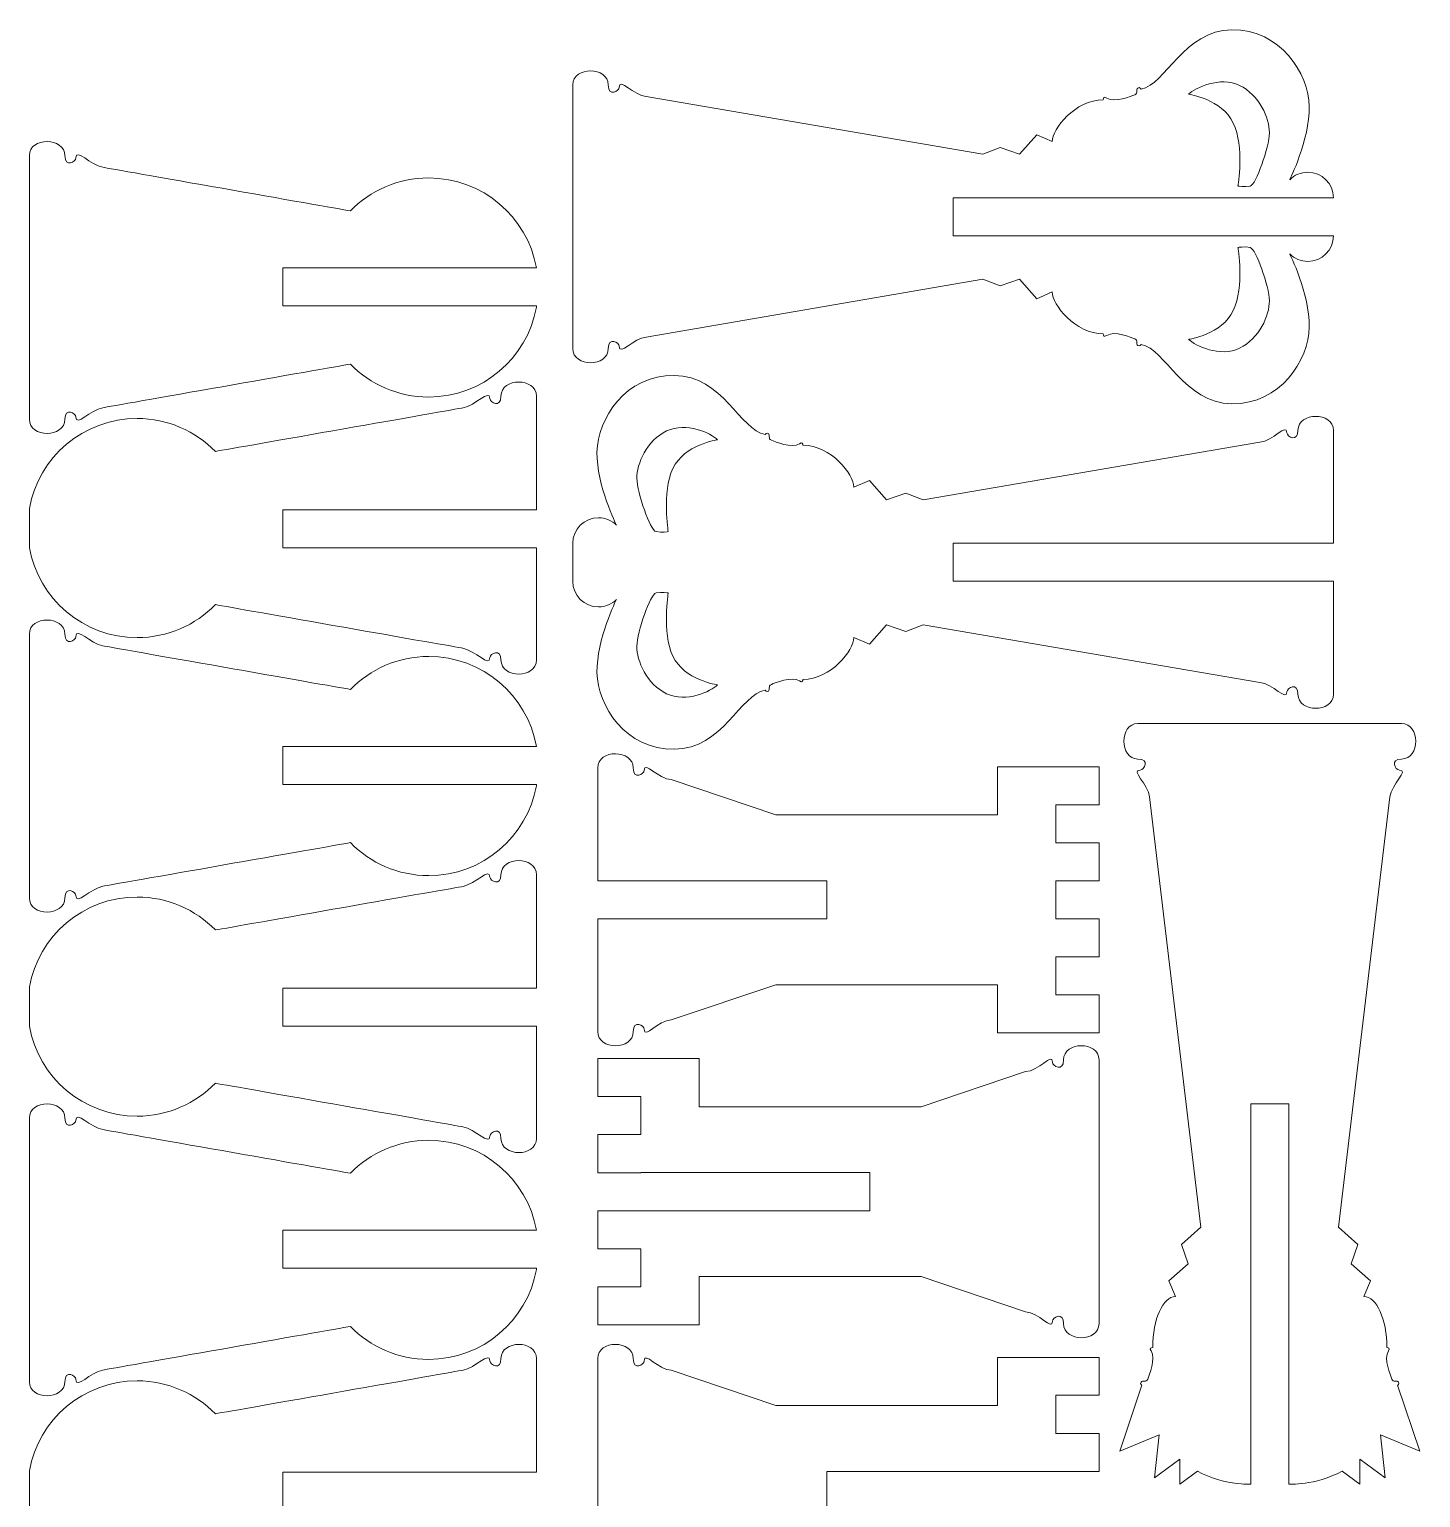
# Model space of a CAD drawing. Header units: millimetres. Extents: x -309 to 329, y -207 to 243.
# Drawn here: x 98.9 to 208.6, y 32 to 147.8 of the extents above; entities that cross this region are included whole.
import ezdxf

# ---------------------------------------------------------------- set-up
doc = ezdxf.new("R2010")
doc.units = ezdxf.units.MM
doc.header["$MEASUREMENT"] = 0
doc.layers.add('layer 1', color=7, linetype='Continuous')

msp = doc.modelspace()

# ---------------------------------------------------------------- linework, layer by layer
at = {"layer": 'layer 1', "lineweight": 9}
for points, knots in [([(193.7477, 118.3064), (197.5683, 118.2713), (199.8014, 121.7319), (199.84, 124.3632), (199.84, 124.3632), (199.8755, 126.9953), (198.3021, 130.1276), (198.3021, 130.1276), (198.3021, 130.1276), (198.669, 129.7644), (199.1733, 129.5384), (199.7308, 129.5384), (199.7308, 129.5384), (200.8456, 129.5384), (201.7486, 130.4417), (201.7486, 131.5566), (201.7486, 131.5566), (201.7486, 131.5566), (171.7483, 131.5566), (171.7483, 131.5566), (171.7483, 131.5566), (171.7483, 131.5566), (171.7483, 134.5552), (171.7483, 134.5552), (171.7483, 134.5552), (171.7483, 134.5552), (201.7486, 134.5552), (201.7486, 134.5552), (201.7486, 134.5552), (201.7486, 135.67), (200.8456, 136.5733), (199.7308, 136.5733), (199.7308, 136.5733), (199.1733, 136.5733), (198.669, 136.3473), (198.3021, 135.9842), (198.3021, 135.9842), (198.3021, 135.9842), (199.8755, 139.1165), (199.84, 141.7486), (199.84, 141.7486), (199.8014, 144.3799), (197.5683, 147.8409), (193.7477, 147.8057), (193.7477, 147.8057), (189.9236, 147.7706), (188.5228, 143.4594), (186.5757, 143.1349), (186.5757, 143.1349), (186.5757, 143.1349), (186.4802, 143.3181), (186.318, 143.2086), (186.318, 143.2086), (186.1557, 143.0997), (186.3745, 142.7924), (186.0854, 142.687), (186.0854, 142.687), (185.796, 142.5774), (184.5014, 142.0131), (183.8664, 142.4148), (183.8664, 142.4148), (183.616, 142.5774), (183.616, 142.4148), (183.5981, 142.2881), (183.5981, 142.2881), (181.3722, 142.2881), (179.5732, 139.9812), (179.5732, 138.9863), (179.5732, 138.9863), (179.5732, 138.9863), (178.3488, 139.5154), (178.3488, 139.5154), (178.3488, 139.5154), (178.3488, 139.5154), (176.9942, 137.9844), (176.9942, 137.9844), (176.9942, 137.9844), (176.9942, 137.9844), (175.4666, 138.5136), (175.4666, 138.5136), (175.4666, 138.5136), (175.4666, 138.5136), (174.1013, 137.9844), (174.1013, 137.9844), (174.1013, 137.9844), (174.1013, 137.9844), (147.5407, 142.5389), (147.5407, 142.5389), (147.5407, 142.5389), (146.5423, 142.616), (145.4171, 144.0802), (145.4171, 143.2761), (145.4171, 143.2761), (145.4171, 142.9688), (144.5458, 142.4824), (144.5458, 143.4559), (144.5458, 143.4559), (144.5458, 144.9304), (141.7481, 144.9552), (141.7481, 143.4559), (141.7481, 143.4559), (141.7481, 143.4559), (141.7481, 122.6558), (141.7481, 122.6558), (141.7481, 122.6558), (141.7481, 121.1569), (144.5458, 121.1817), (144.5458, 122.6558), (144.5458, 122.6558), (144.5458, 123.6294), (145.4171, 123.143), (145.4171, 122.8357), (145.4171, 122.8357), (145.4171, 122.0316), (146.5423, 123.4957), (147.5407, 123.5729), (147.5407, 123.5729), (147.5407, 123.5729), (174.1013, 128.1273), (174.1013, 128.1273), (174.1013, 128.1273), (174.1013, 128.1273), (175.4666, 127.5982), (175.4666, 127.5982), (175.4666, 127.5982), (175.4666, 127.5982), (176.9942, 128.1273), (176.9942, 128.1273), (176.9942, 128.1273), (176.9942, 128.1273), (178.3488, 126.5963), (178.3488, 126.5963), (178.3488, 126.5963), (178.3488, 126.5963), (179.5732, 127.1255), (179.5732, 127.1255), (179.5732, 127.1255), (179.5732, 126.1306), (181.3722, 123.8237), (183.5981, 123.8237), (183.5981, 123.8237), (183.616, 123.6969), (183.616, 123.5343), (183.8664, 123.6969), (183.8664, 123.6969), (184.5014, 124.0986), (185.796, 123.5343), (186.0854, 123.4248), (186.0854, 123.4248), (186.3745, 123.3194), (186.1557, 123.0121), (186.318, 122.9032), (186.318, 122.9032), (186.4802, 122.7971), (186.5757, 122.9769), (186.5757, 122.9769), (186.5757, 122.9769), (188.5228, 122.6524), (189.9236, 118.3415), (193.7477, 118.3064)], [0, 0, 0, 0, 0.02439024, 0.02439024, 0.02439024, 0.02439024, 0.04878049, 0.04878049, 0.04878049, 0.04878049, 0.07317073, 0.07317073, 0.07317073, 0.07317073, 0.09756098, 0.09756098, 0.09756098, 0.09756098, 0.12195122, 0.12195122, 0.12195122, 0.12195122, 0.14634146, 0.14634146, 0.14634146, 0.14634146, 0.17073171, 0.17073171, 0.17073171, 0.17073171, 0.19512195, 0.19512195, 0.19512195, 0.19512195, 0.2195122, 0.2195122, 0.2195122, 0.2195122, 0.24390244, 0.24390244, 0.24390244, 0.24390244, 0.26829268, 0.26829268, 0.26829268, 0.26829268, 0.29268293, 0.29268293, 0.29268293, 0.29268293, 0.31707317, 0.31707317, 0.31707317, 0.31707317, 0.34146341, 0.34146341, 0.34146341, 0.34146341, 0.36585366, 0.36585366, 0.36585366, 0.36585366, 0.3902439, 0.3902439, 0.3902439, 0.3902439, 0.41463415, 0.41463415, 0.41463415, 0.41463415, 0.43902439, 0.43902439, 0.43902439, 0.43902439, 0.46341463, 0.46341463, 0.46341463, 0.46341463, 0.48780488, 0.48780488, 0.48780488, 0.48780488, 0.51219512, 0.51219512, 0.51219512, 0.51219512, 0.53658537, 0.53658537, 0.53658537, 0.53658537, 0.56097561, 0.56097561, 0.56097561, 0.56097561, 0.58536585, 0.58536585, 0.58536585, 0.58536585, 0.6097561, 0.6097561, 0.6097561, 0.6097561, 0.63414634, 0.63414634, 0.63414634, 0.63414634, 0.65853659, 0.65853659, 0.65853659, 0.65853659, 0.68292683, 0.68292683, 0.68292683, 0.68292683, 0.70731707, 0.70731707, 0.70731707, 0.70731707, 0.73170732, 0.73170732, 0.73170732, 0.73170732, 0.75609756, 0.75609756, 0.75609756, 0.75609756, 0.7804878, 0.7804878, 0.7804878, 0.7804878, 0.80487805, 0.80487805, 0.80487805, 0.80487805, 0.82926829, 0.82926829, 0.82926829, 0.82926829, 0.85365854, 0.85365854, 0.85365854, 0.85365854, 0.87804878, 0.87804878, 0.87804878, 0.87804878, 0.90243902, 0.90243902, 0.90243902, 0.90243902, 0.92682927, 0.92682927, 0.92682927, 0.92682927, 0.95121951, 0.95121951, 0.95121951, 0.95121951, 1, 1, 1, 1]), ([(194.2203, 135.4757), (194.2203, 135.4757), (194.7354, 138.566), (193.8534, 140.4539), (193.8534, 140.4539), (192.9715, 142.3377), (190.3291, 142.7256), (190.3291, 142.7256), (190.3291, 142.7256), (190.8407, 143.2334), (192.8023, 144.1615), (194.3475, 143.4208), (194.3475, 143.4208), (195.896, 142.6794), (196.7146, 140.8239), (196.6967, 139.6808), (196.6967, 139.6808), (196.6829, 138.5343), (195.6314, 135.5674), (195.1836, 135.4757), (195.1836, 135.4757), (194.7354, 135.3806), (194.2203, 135.4757), (194.2203, 135.4757)], [0, 0, 0, 0, 0.14285714, 0.14285714, 0.14285714, 0.14285714, 0.28571429, 0.28571429, 0.28571429, 0.28571429, 0.42857143, 0.42857143, 0.42857143, 0.42857143, 0.57142857, 0.57142857, 0.57142857, 0.57142857, 0.71428571, 0.71428571, 0.71428571, 0.71428571, 1, 1, 1, 1]), ([(98.8787, 117.0796), (98.8787, 117.0796), (98.8787, 137.8783), (98.8787, 137.8783), (98.8787, 137.8783), (98.8787, 139.3776), (101.6802, 139.3528), (101.6802, 137.8783), (101.6802, 137.8783), (101.6802, 136.9047), (102.5477, 137.3946), (102.5477, 137.6985), (102.5477, 137.6985), (102.5477, 138.5026), (103.7156, 137.1301), (104.6754, 136.9606), (104.6754, 136.9606), (105.578, 136.8021), (122.3529, 133.8455), (124.205, 133.521), (124.205, 133.521), (125.7711, 135.1264), (127.9587, 136.1213), (130.3786, 136.1213), (130.3786, 136.1213), (134.6257, 136.1213), (138.1535, 133.0628), (138.8804, 129.0272), (138.8804, 129.0272), (138.8804, 129.0272), (118.8816, 129.0272), (118.8816, 129.0272), (118.8816, 129.0272), (118.8816, 129.0272), (118.8816, 126.0293), (118.8816, 126.0293), (118.8816, 126.0293), (118.8816, 126.0293), (138.8804, 126.0293), (138.8804, 126.0293), (138.8804, 126.0293), (138.8804, 126.0293), (138.8804, 125.9307), (138.8804, 125.9307), (138.8804, 125.9307), (138.1535, 121.8952), (134.6257, 118.8366), (130.3786, 118.8366), (130.3786, 118.8366), (127.9587, 118.8366), (125.7711, 119.8309), (124.205, 121.4363), (124.205, 121.4363), (122.3529, 121.1117), (105.578, 118.1552), (104.6713, 117.9967), (104.6713, 117.9967), (103.7156, 117.8272), (102.5477, 116.4553), (102.5477, 117.2594), (102.5477, 117.2594), (102.5477, 117.5626), (101.6802, 118.0532), (101.6802, 117.0796), (101.6802, 117.0796), (101.6802, 115.6051), (98.8787, 115.5803), (98.8787, 117.0796)], [0, 0, 0, 0, 0.05555556, 0.05555556, 0.05555556, 0.05555556, 0.11111111, 0.11111111, 0.11111111, 0.11111111, 0.16666667, 0.16666667, 0.16666667, 0.16666667, 0.22222222, 0.22222222, 0.22222222, 0.22222222, 0.27777778, 0.27777778, 0.27777778, 0.27777778, 0.33333333, 0.33333333, 0.33333333, 0.33333333, 0.38888889, 0.38888889, 0.38888889, 0.38888889, 0.44444444, 0.44444444, 0.44444444, 0.44444444, 0.5, 0.5, 0.5, 0.5, 0.55555556, 0.55555556, 0.55555556, 0.55555556, 0.61111111, 0.61111111, 0.61111111, 0.61111111, 0.66666667, 0.66666667, 0.66666667, 0.66666667, 0.72222222, 0.72222222, 0.72222222, 0.72222222, 0.77777778, 0.77777778, 0.77777778, 0.77777778, 0.83333333, 0.83333333, 0.83333333, 0.83333333, 0.88888889, 0.88888889, 0.88888889, 0.88888889, 1, 1, 1, 1]), ([(190.3291, 123.3862), (190.3291, 123.3862), (192.9715, 123.7741), (193.8534, 125.6579), (193.8534, 125.6579), (194.7354, 127.5458), (194.2203, 130.6361), (194.2203, 130.6361), (194.2203, 130.6361), (194.2203, 130.6361), (194.7354, 130.7277), (195.1836, 130.6361), (195.1836, 130.6361), (195.6314, 130.5444), (196.6829, 127.5775), (196.6967, 126.431), (196.6967, 126.431), (196.7146, 125.2879), (195.896, 123.4324), (194.3475, 122.691), (194.3475, 122.691), (192.8023, 121.9503), (190.8407, 122.8784), (190.3291, 123.3862)], [0, 0, 0, 0, 0.14285714, 0.14285714, 0.14285714, 0.14285714, 0.28571429, 0.28571429, 0.28571429, 0.28571429, 0.42857143, 0.42857143, 0.42857143, 0.42857143, 0.57142857, 0.57142857, 0.57142857, 0.57142857, 0.71428571, 0.71428571, 0.71428571, 0.71428571, 1, 1, 1, 1]), ([(149.7493, 120.5492), (145.9287, 120.5843), (143.6956, 117.1234), (143.6567, 114.492), (143.6567, 114.492), (143.6215, 111.8599), (145.1949, 108.7277), (145.1949, 108.7277), (145.1949, 108.7277), (144.828, 109.0908), (144.3236, 109.3168), (143.7662, 109.3168), (143.7662, 109.3168), (142.6514, 109.3168), (141.7481, 108.4135), (141.7481, 107.2986), (141.7481, 107.2986), (141.7481, 107.2986), (141.7481, 104.3), (141.7481, 104.3), (141.7481, 104.3), (141.7481, 103.1852), (142.6514, 102.2819), (143.7662, 102.2819), (143.7662, 102.2819), (144.3236, 102.2819), (144.828, 102.5079), (145.1949, 102.871), (145.1949, 102.871), (145.1949, 102.871), (143.6215, 99.7387), (143.6567, 97.1067), (143.6567, 97.1067), (143.6956, 94.4753), (145.9287, 91.0144), (149.7493, 91.0495), (149.7493, 91.0495), (153.5734, 91.0846), (154.9738, 95.3958), (156.9213, 95.7204), (156.9213, 95.7204), (156.9213, 95.7204), (157.0164, 95.5371), (157.1787, 95.6466), (157.1787, 95.6466), (157.3409, 95.7555), (157.1222, 96.0628), (157.4115, 96.1682), (157.4115, 96.1682), (157.7009, 96.2778), (158.9956, 96.8421), (159.6305, 96.4404), (159.6305, 96.4404), (159.881, 96.2778), (159.881, 96.4404), (159.8986, 96.5672), (159.8986, 96.5672), (162.1248, 96.5672), (163.9238, 98.874), (163.9238, 99.8689), (163.9238, 99.8689), (163.9238, 99.8689), (165.1479, 99.3398), (165.1479, 99.3398), (165.1479, 99.3398), (165.1479, 99.3398), (166.5028, 100.8708), (166.5028, 100.8708), (166.5028, 100.8708), (166.5028, 100.8708), (168.03, 100.3416), (168.03, 100.3416), (168.03, 100.3416), (168.03, 100.3416), (169.3953, 100.8708), (169.3953, 100.8708), (169.3953, 100.8708), (169.3953, 100.8708), (195.956, 96.3164), (195.956, 96.3164), (195.956, 96.3164), (196.9544, 96.2392), (198.0799, 94.775), (198.0799, 95.5791), (198.0799, 95.5791), (198.0799, 95.8864), (198.9511, 96.3729), (198.9511, 95.3993), (198.9511, 95.3993), (198.9511, 93.9248), (201.7486, 93.9), (201.7486, 95.3993), (201.7486, 95.3993), (201.7486, 95.3993), (201.7486, 104.3), (201.7486, 104.3), (201.7486, 104.3), (201.7486, 104.3), (171.7483, 104.3), (171.7483, 104.3), (171.7483, 104.3), (171.7483, 104.3), (171.7483, 107.2986), (171.7483, 107.2986), (171.7483, 107.2986), (171.7483, 107.2986), (201.7486, 107.2986), (201.7486, 107.2986), (201.7486, 107.2986), (201.7486, 107.2986), (201.7486, 116.1994), (201.7486, 116.1994), (201.7486, 116.1994), (201.7486, 117.6987), (198.9511, 117.6739), (198.9511, 116.1994), (198.9511, 116.1994), (198.9511, 115.2258), (198.0799, 115.7122), (198.0799, 116.0195), (198.0799, 116.0195), (198.0799, 116.8236), (196.9544, 115.3595), (195.956, 115.2823), (195.956, 115.2823), (195.956, 115.2823), (169.3953, 110.7279), (169.3953, 110.7279), (169.3953, 110.7279), (169.3953, 110.7279), (168.03, 111.257), (168.03, 111.257), (168.03, 111.257), (168.03, 111.257), (166.5028, 110.7279), (166.5028, 110.7279), (166.5028, 110.7279), (166.5028, 110.7279), (165.1479, 112.2589), (165.1479, 112.2589), (165.1479, 112.2589), (165.1479, 112.2589), (163.9238, 111.7297), (163.9238, 111.7297), (163.9238, 111.7297), (163.9238, 112.7247), (162.1248, 115.0315), (159.8986, 115.0315), (159.8986, 115.0315), (159.881, 115.1583), (159.881, 115.3209), (159.6305, 115.1583), (159.6305, 115.1583), (158.9956, 114.7566), (157.7009, 115.3209), (157.4115, 115.4304), (157.4115, 115.4304), (157.1222, 115.5359), (157.3409, 115.8432), (157.1787, 115.952), (157.1787, 115.952), (157.0164, 116.0581), (156.9213, 115.8783), (156.9213, 115.8783), (156.9213, 115.8783), (154.9738, 116.2028), (153.5734, 120.5133), (149.7493, 120.5492)], [0, 0, 0, 0, 0.02325581, 0.02325581, 0.02325581, 0.02325581, 0.04651163, 0.04651163, 0.04651163, 0.04651163, 0.06976744, 0.06976744, 0.06976744, 0.06976744, 0.09302326, 0.09302326, 0.09302326, 0.09302326, 0.11627907, 0.11627907, 0.11627907, 0.11627907, 0.13953488, 0.13953488, 0.13953488, 0.13953488, 0.1627907, 0.1627907, 0.1627907, 0.1627907, 0.18604651, 0.18604651, 0.18604651, 0.18604651, 0.20930233, 0.20930233, 0.20930233, 0.20930233, 0.23255814, 0.23255814, 0.23255814, 0.23255814, 0.25581395, 0.25581395, 0.25581395, 0.25581395, 0.27906977, 0.27906977, 0.27906977, 0.27906977, 0.30232558, 0.30232558, 0.30232558, 0.30232558, 0.3255814, 0.3255814, 0.3255814, 0.3255814, 0.34883721, 0.34883721, 0.34883721, 0.34883721, 0.37209302, 0.37209302, 0.37209302, 0.37209302, 0.39534884, 0.39534884, 0.39534884, 0.39534884, 0.41860465, 0.41860465, 0.41860465, 0.41860465, 0.44186047, 0.44186047, 0.44186047, 0.44186047, 0.46511628, 0.46511628, 0.46511628, 0.46511628, 0.48837209, 0.48837209, 0.48837209, 0.48837209, 0.51162791, 0.51162791, 0.51162791, 0.51162791, 0.53488372, 0.53488372, 0.53488372, 0.53488372, 0.55813953, 0.55813953, 0.55813953, 0.55813953, 0.58139535, 0.58139535, 0.58139535, 0.58139535, 0.60465116, 0.60465116, 0.60465116, 0.60465116, 0.62790698, 0.62790698, 0.62790698, 0.62790698, 0.65116279, 0.65116279, 0.65116279, 0.65116279, 0.6744186, 0.6744186, 0.6744186, 0.6744186, 0.69767442, 0.69767442, 0.69767442, 0.69767442, 0.72093023, 0.72093023, 0.72093023, 0.72093023, 0.74418605, 0.74418605, 0.74418605, 0.74418605, 0.76744186, 0.76744186, 0.76744186, 0.76744186, 0.79069767, 0.79069767, 0.79069767, 0.79069767, 0.81395349, 0.81395349, 0.81395349, 0.81395349, 0.8372093, 0.8372093, 0.8372093, 0.8372093, 0.86046512, 0.86046512, 0.86046512, 0.86046512, 0.88372093, 0.88372093, 0.88372093, 0.88372093, 0.90697674, 0.90697674, 0.90697674, 0.90697674, 0.93023256, 0.93023256, 0.93023256, 0.93023256, 0.95348837, 0.95348837, 0.95348837, 0.95348837, 1, 1, 1, 1]), ([(138.8804, 118.9021), (138.8804, 118.9021), (138.8804, 109.9517), (138.8804, 109.9517), (138.8804, 109.9517), (138.8804, 109.9517), (118.8782, 109.9517), (118.8782, 109.9517), (118.8782, 109.9517), (118.8782, 109.9517), (118.8782, 106.9531), (118.8782, 106.9531), (118.8782, 106.9531), (118.8782, 106.9531), (138.8804, 106.9531), (138.8804, 106.9531), (138.8804, 106.9531), (138.8804, 106.9531), (138.8804, 98.1019), (138.8804, 98.1019), (138.8804, 98.1019), (138.8804, 96.6026), (136.0795, 96.6274), (136.0795, 98.1019), (136.0795, 98.1019), (136.0795, 99.0755), (135.2117, 98.5856), (135.2117, 98.2818), (135.2117, 98.2818), (135.2117, 97.4777), (134.0438, 98.8502), (133.0844, 99.0197), (133.0844, 99.0197), (132.1814, 99.1782), (115.4065, 102.1348), (113.5545, 102.4593), (113.5545, 102.4593), (111.9883, 100.8539), (109.801, 99.8589), (107.3808, 99.8589), (107.3808, 99.8589), (103.1334, 99.8589), (99.6056, 102.9175), (98.879, 106.9531), (98.879, 106.9531), (98.879, 106.9531), (98.879, 110.0509), (98.879, 110.0509), (98.879, 110.0509), (99.6056, 114.0865), (103.1334, 117.1451), (107.3808, 117.1451), (107.3808, 117.1451), (109.801, 117.1451), (111.9883, 116.1501), (113.5545, 114.5454), (113.5545, 114.5454), (115.4065, 114.8699), (132.1814, 117.8258), (133.0878, 117.985), (133.0878, 117.985), (134.0438, 118.1538), (135.2117, 119.5263), (135.2117, 118.7222), (135.2117, 118.7222), (135.2117, 118.4184), (136.0795, 117.9285), (136.0795, 118.9021), (136.0795, 118.9021), (136.0795, 120.3766), (138.8804, 120.4014), (138.8804, 118.9021)], [0, 0, 0, 0, 0.05263158, 0.05263158, 0.05263158, 0.05263158, 0.10526316, 0.10526316, 0.10526316, 0.10526316, 0.15789474, 0.15789474, 0.15789474, 0.15789474, 0.21052632, 0.21052632, 0.21052632, 0.21052632, 0.26315789, 0.26315789, 0.26315789, 0.26315789, 0.31578947, 0.31578947, 0.31578947, 0.31578947, 0.36842105, 0.36842105, 0.36842105, 0.36842105, 0.42105263, 0.42105263, 0.42105263, 0.42105263, 0.47368421, 0.47368421, 0.47368421, 0.47368421, 0.52631579, 0.52631579, 0.52631579, 0.52631579, 0.57894737, 0.57894737, 0.57894737, 0.57894737, 0.63157895, 0.63157895, 0.63157895, 0.63157895, 0.68421053, 0.68421053, 0.68421053, 0.68421053, 0.73684211, 0.73684211, 0.73684211, 0.73684211, 0.78947368, 0.78947368, 0.78947368, 0.78947368, 0.84210526, 0.84210526, 0.84210526, 0.84210526, 0.89473684, 0.89473684, 0.89473684, 0.89473684, 1, 1, 1, 1]), ([(153.1675, 115.469), (153.1675, 115.469), (150.5255, 115.0811), (149.6435, 113.1973), (149.6435, 113.1973), (148.7616, 111.3094), (149.2766, 108.2192), (149.2766, 108.2192), (149.2766, 108.2192), (149.2766, 108.2192), (148.7616, 108.1275), (148.3134, 108.2192), (148.3134, 108.2192), (147.8655, 108.3108), (146.8141, 111.2777), (146.8, 112.4242), (146.8, 112.4242), (146.7824, 113.5673), (147.601, 115.4229), (149.1495, 116.1642), (149.1495, 116.1642), (150.6946, 116.9049), (152.6563, 115.9768), (153.1675, 115.469)], [0, 0, 0, 0, 0.14285714, 0.14285714, 0.14285714, 0.14285714, 0.28571429, 0.28571429, 0.28571429, 0.28571429, 0.42857143, 0.42857143, 0.42857143, 0.42857143, 0.57142857, 0.57142857, 0.57142857, 0.57142857, 0.71428571, 0.71428571, 0.71428571, 0.71428571, 1, 1, 1, 1]), ([(149.2766, 103.3795), (149.2766, 103.3795), (148.7616, 100.2892), (149.6435, 98.4013), (149.6435, 98.4013), (150.5255, 96.5175), (153.1675, 96.1296), (153.1675, 96.1296), (153.1675, 96.1296), (152.6563, 95.6218), (150.6946, 94.6937), (149.1495, 95.4344), (149.1495, 95.4344), (147.601, 96.1758), (146.7824, 98.0313), (146.8, 99.1744), (146.8, 99.1744), (146.8141, 100.3209), (147.8655, 103.2878), (148.3134, 103.3795), (148.3134, 103.3795), (148.7616, 103.4746), (149.2766, 103.3795), (149.2766, 103.3795)], [0, 0, 0, 0, 0.14285714, 0.14285714, 0.14285714, 0.14285714, 0.28571429, 0.28571429, 0.28571429, 0.28571429, 0.42857143, 0.42857143, 0.42857143, 0.42857143, 0.57142857, 0.57142857, 0.57142857, 0.57142857, 0.71428571, 0.71428571, 0.71428571, 0.71428571, 1, 1, 1, 1]), ([(98.8787, 79.3289), (98.8787, 79.3289), (98.8787, 100.1277), (98.8787, 100.1277), (98.8787, 100.1277), (98.8787, 101.627), (101.6802, 101.6029), (101.6802, 100.1277), (101.6802, 100.1277), (101.6802, 99.1541), (102.5477, 99.6447), (102.5477, 99.9478), (102.5477, 99.9478), (102.5477, 100.7526), (103.7156, 99.3801), (104.6754, 99.2106), (104.6754, 99.2106), (105.578, 99.0521), (122.3529, 96.0955), (124.205, 95.771), (124.205, 95.771), (125.7711, 97.3764), (127.9587, 98.3714), (130.3786, 98.3714), (130.3786, 98.3714), (134.6257, 98.3714), (138.1535, 95.3128), (138.8804, 91.2765), (138.8804, 91.2765), (138.8804, 91.2765), (118.8816, 91.2765), (118.8816, 91.2765), (118.8816, 91.2765), (118.8816, 91.2765), (118.8816, 88.2793), (118.8816, 88.2793), (118.8816, 88.2793), (118.8816, 88.2793), (138.8804, 88.2793), (138.8804, 88.2793), (138.8804, 88.2793), (138.8804, 88.2793), (138.8804, 88.1801), (138.8804, 88.1801), (138.8804, 88.1801), (138.1535, 84.1445), (134.6257, 81.0859), (130.3786, 81.0859), (130.3786, 81.0859), (127.9587, 81.0859), (125.7711, 82.0809), (124.205, 83.6856), (124.205, 83.6856), (122.3529, 83.3611), (105.578, 80.4052), (104.6713, 80.246), (104.6713, 80.246), (103.7156, 80.0772), (102.5477, 78.7047), (102.5477, 79.5088), (102.5477, 79.5088), (102.5477, 79.8126), (101.6802, 80.3025), (101.6802, 79.3289), (101.6802, 79.3289), (101.6802, 77.8544), (98.8787, 77.8296), (98.8787, 79.3289)], [0, 0, 0, 0, 0.05555556, 0.05555556, 0.05555556, 0.05555556, 0.11111111, 0.11111111, 0.11111111, 0.11111111, 0.16666667, 0.16666667, 0.16666667, 0.16666667, 0.22222222, 0.22222222, 0.22222222, 0.22222222, 0.27777778, 0.27777778, 0.27777778, 0.27777778, 0.33333333, 0.33333333, 0.33333333, 0.33333333, 0.38888889, 0.38888889, 0.38888889, 0.38888889, 0.44444444, 0.44444444, 0.44444444, 0.44444444, 0.5, 0.5, 0.5, 0.5, 0.55555556, 0.55555556, 0.55555556, 0.55555556, 0.61111111, 0.61111111, 0.61111111, 0.61111111, 0.66666667, 0.66666667, 0.66666667, 0.66666667, 0.72222222, 0.72222222, 0.72222222, 0.72222222, 0.77777778, 0.77777778, 0.77777778, 0.77777778, 0.83333333, 0.83333333, 0.83333333, 0.83333333, 0.88888889, 0.88888889, 0.88888889, 0.88888889, 1, 1, 1, 1]), ([(186.33, 93.0793), (186.33, 93.0793), (207.1305, 93.0793), (207.1305, 93.0793), (207.1305, 93.0793), (208.6298, 93.0793), (208.605, 90.2819), (207.1305, 90.2819), (207.1305, 90.2819), (206.1565, 90.2819), (206.6433, 89.4103), (206.9503, 89.4103), (206.9503, 89.4103), (207.7547, 89.4103), (206.3154, 88.2851), (206.213, 87.2868), (206.213, 87.2868), (206.213, 87.2868), (202.1558, 53.356), (202.1558, 53.356), (202.1558, 53.356), (202.1558, 53.356), (203.6871, 51.9876), (203.6871, 51.9876), (203.6871, 51.9876), (203.6871, 51.9876), (203.1579, 50.4601), (203.1579, 50.4601), (203.1579, 50.4601), (203.1579, 50.4601), (204.6855, 49.1089), (204.6855, 49.1089), (204.6855, 49.1089), (204.6855, 49.1089), (204.1563, 47.8852), (204.1563, 47.8852), (204.1563, 47.8852), (205.1547, 47.8852), (205.9626, 46.082), (205.9626, 43.8593), (205.9626, 43.8593), (206.089, 43.842), (206.2485, 43.842), (206.089, 43.5885), (206.089, 43.5885), (205.6873, 42.9566), (206.252, 41.6585), (206.3577, 41.3726), (206.3577, 41.3726), (206.467, 41.0832), (206.7739, 41.2989), (206.8831, 41.1363), (206.8831, 41.1363), (206.9892, 40.9743), (206.8094, 40.882), (206.8094, 40.882), (206.8094, 40.882), (206.8094, 40.882), (208.5588, 35.6716), (208.5588, 35.6716), (208.5588, 35.6716), (208.5588, 35.6716), (205.451, 36.9808), (205.451, 36.9808), (205.451, 36.9808), (205.451, 36.9808), (205.8248, 33.5688), (205.8248, 33.5688), (205.8248, 33.5688), (205.8248, 33.5688), (203.8211, 35.0474), (203.8211, 35.0474), (203.8211, 35.0474), (203.8211, 35.0474), (203.8211, 33.0789), (203.8211, 33.0789), (203.8211, 33.0789), (203.8211, 33.0789), (202.4451, 34.1124), (202.4451, 34.1124), (202.4451, 34.1124), (200.2579, 32.9232), (198.2297, 33.0858), (198.2297, 33.0858), (198.2297, 33.0858), (198.2297, 33.0858), (198.2297, 63.0863), (198.2297, 63.0863), (198.2297, 63.0863), (198.2297, 63.0863), (195.2311, 63.0863), (195.2311, 63.0863), (195.2311, 63.0863), (195.2311, 63.0863), (195.2311, 33.0858), (195.2311, 33.0858), (195.2311, 33.0858), (195.2311, 33.0858), (193.1992, 32.9232), (191.0154, 34.1124), (191.0154, 34.1124), (191.0154, 34.1124), (189.6397, 33.0789), (189.6397, 33.0789), (189.6397, 33.0789), (189.6397, 33.0789), (189.6394, 35.0474), (189.6394, 35.0474), (189.6394, 35.0474), (189.6394, 35.0474), (187.6357, 33.5695), (187.6357, 33.5695), (187.6357, 33.5695), (187.6357, 33.5695), (188.0095, 36.9801), (188.0095, 36.9801), (188.0095, 36.9801), (188.0095, 36.9801), (184.9017, 35.6716), (184.9017, 35.6716), (184.9017, 35.6716), (184.9017, 35.6716), (186.648, 40.882), (186.648, 40.882), (186.648, 40.882), (186.648, 40.882), (186.4682, 40.9743), (186.577, 41.1363), (186.577, 41.1363), (186.6866, 41.2982), (186.9901, 41.0832), (187.0993, 41.3726), (187.0993, 41.3726), (187.2089, 41.6585), (187.7732, 42.9566), (187.3711, 43.5885), (187.3711, 43.5885), (187.2089, 43.842), (187.3711, 43.842), (187.4948, 43.8593), (187.4948, 43.8593), (187.4948, 46.082), (188.3023, 47.8845), (189.3007, 47.8845), (189.3007, 47.8845), (189.3007, 47.8845), (188.7716, 49.1089), (188.7716, 49.1089), (188.7716, 49.1089), (188.7716, 49.1089), (190.2988, 50.4601), (190.2988, 50.4601), (190.2988, 50.4601), (190.2988, 50.4601), (189.77, 51.9876), (189.77, 51.9876), (189.77, 51.9876), (189.77, 51.9876), (191.301, 53.356), (191.301, 53.356), (191.301, 53.356), (191.301, 53.356), (187.2475, 87.2868), (187.2475, 87.2868), (187.2475, 87.2868), (187.142, 88.2817), (185.7061, 89.4103), (186.5102, 89.4103), (186.5102, 89.4103), (186.8175, 89.4103), (187.304, 90.2819), (186.3304, 90.2819), (186.3304, 90.2819), (184.8559, 90.2819), (184.8311, 93.0793), (186.33, 93.0793)], [0, 0, 0, 0, 0.02222222, 0.02222222, 0.02222222, 0.02222222, 0.04444444, 0.04444444, 0.04444444, 0.04444444, 0.06666667, 0.06666667, 0.06666667, 0.06666667, 0.08888889, 0.08888889, 0.08888889, 0.08888889, 0.11111111, 0.11111111, 0.11111111, 0.11111111, 0.13333333, 0.13333333, 0.13333333, 0.13333333, 0.15555556, 0.15555556, 0.15555556, 0.15555556, 0.17777778, 0.17777778, 0.17777778, 0.17777778, 0.2, 0.2, 0.2, 0.2, 0.22222222, 0.22222222, 0.22222222, 0.22222222, 0.24444444, 0.24444444, 0.24444444, 0.24444444, 0.26666667, 0.26666667, 0.26666667, 0.26666667, 0.28888889, 0.28888889, 0.28888889, 0.28888889, 0.31111111, 0.31111111, 0.31111111, 0.31111111, 0.33333333, 0.33333333, 0.33333333, 0.33333333, 0.35555556, 0.35555556, 0.35555556, 0.35555556, 0.37777778, 0.37777778, 0.37777778, 0.37777778, 0.4, 0.4, 0.4, 0.4, 0.42222222, 0.42222222, 0.42222222, 0.42222222, 0.44444444, 0.44444444, 0.44444444, 0.44444444, 0.46666667, 0.46666667, 0.46666667, 0.46666667, 0.48888889, 0.48888889, 0.48888889, 0.48888889, 0.51111111, 0.51111111, 0.51111111, 0.51111111, 0.53333333, 0.53333333, 0.53333333, 0.53333333, 0.55555556, 0.55555556, 0.55555556, 0.55555556, 0.57777778, 0.57777778, 0.57777778, 0.57777778, 0.6, 0.6, 0.6, 0.6, 0.62222222, 0.62222222, 0.62222222, 0.62222222, 0.64444444, 0.64444444, 0.64444444, 0.64444444, 0.66666667, 0.66666667, 0.66666667, 0.66666667, 0.68888889, 0.68888889, 0.68888889, 0.68888889, 0.71111111, 0.71111111, 0.71111111, 0.71111111, 0.73333333, 0.73333333, 0.73333333, 0.73333333, 0.75555556, 0.75555556, 0.75555556, 0.75555556, 0.77777778, 0.77777778, 0.77777778, 0.77777778, 0.8, 0.8, 0.8, 0.8, 0.82222222, 0.82222222, 0.82222222, 0.82222222, 0.84444444, 0.84444444, 0.84444444, 0.84444444, 0.86666667, 0.86666667, 0.86666667, 0.86666667, 0.88888889, 0.88888889, 0.88888889, 0.88888889, 0.91111111, 0.91111111, 0.91111111, 0.91111111, 0.93333333, 0.93333333, 0.93333333, 0.93333333, 0.95555556, 0.95555556, 0.95555556, 0.95555556, 1, 1, 1, 1]), ([(143.717, 68.7801), (143.717, 68.7801), (143.717, 77.6774), (143.717, 77.6774), (143.717, 77.6774), (143.717, 77.6774), (161.7861, 77.6774), (161.7861, 77.6774), (161.7861, 77.6774), (161.7861, 77.6774), (161.7861, 80.6794), (161.7861, 80.6794), (161.7861, 80.6794), (161.7861, 80.6794), (143.717, 80.6794), (143.717, 80.6794), (143.717, 80.6794), (143.717, 80.6794), (143.717, 89.5802), (143.717, 89.5802), (143.717, 89.5802), (143.717, 91.0795), (146.5178, 91.0547), (146.5178, 89.5802), (146.5178, 89.5802), (146.5178, 88.6066), (147.3856, 89.093), (147.3856, 89.4003), (147.3856, 89.4003), (147.3856, 90.2044), (148.5077, 88.6627), (149.5095, 88.6627), (149.5095, 88.6627), (149.5095, 88.6627), (157.754, 85.8794), (157.754, 85.8794), (157.754, 85.8794), (157.754, 85.8794), (175.2585, 85.8794), (175.2585, 85.8794), (175.2585, 85.8794), (175.2585, 85.8794), (175.2585, 89.6752), (175.2585, 89.6752), (175.2585, 89.6752), (175.2585, 89.6752), (183.2598, 89.6752), (183.2598, 89.6752), (183.2598, 89.6752), (183.2598, 89.6752), (183.2598, 86.6801), (183.2598, 86.6801), (183.2598, 86.6801), (183.2598, 86.6801), (179.8625, 86.6801), (179.8625, 86.6801), (179.8625, 86.6801), (179.8625, 86.6801), (179.8625, 83.6815), (179.8625, 83.6815), (179.8625, 83.6815), (179.8625, 83.6815), (183.2598, 83.6815), (183.2598, 83.6815), (183.2598, 83.6815), (183.2598, 83.6815), (183.2598, 80.6794), (183.2598, 80.6794), (183.2598, 80.6794), (183.2598, 80.6794), (179.8625, 80.6794), (179.8625, 80.6794), (179.8625, 80.6794), (179.8625, 80.6794), (179.8625, 77.6808), (179.8625, 77.6808), (179.8625, 77.6808), (179.8625, 77.6808), (183.2598, 77.6808), (183.2598, 77.6808), (183.2598, 77.6808), (183.2598, 77.6808), (183.2598, 74.6787), (183.2598, 74.6787), (183.2598, 74.6787), (183.2598, 74.6787), (179.8625, 74.6787), (179.8625, 74.6787), (179.8625, 74.6787), (179.8625, 74.6787), (179.8625, 71.6801), (179.8625, 71.6801), (179.8625, 71.6801), (179.8625, 71.6801), (183.2598, 71.6801), (183.2598, 71.6801), (183.2598, 71.6801), (183.2598, 71.6801), (183.2598, 68.685), (183.2598, 68.685), (183.2598, 68.685), (183.2598, 68.685), (175.2585, 68.685), (175.2585, 68.685), (175.2585, 68.685), (175.2585, 68.685), (175.2585, 72.4808), (175.2585, 72.4808), (175.2585, 72.4808), (175.2585, 72.4808), (157.754, 72.4808), (157.754, 72.4808), (157.754, 72.4808), (157.754, 72.4808), (149.5095, 69.6975), (149.5095, 69.6975), (149.5095, 69.6975), (148.5077, 69.6975), (147.3856, 68.1558), (147.3856, 68.9602), (147.3856, 68.9602), (147.3856, 69.2672), (146.5178, 69.754), (146.5178, 68.7801), (146.5178, 68.7801), (146.5178, 67.3056), (143.717, 67.2807), (143.717, 68.7801)], [0, 0, 0, 0, 0.03030303, 0.03030303, 0.03030303, 0.03030303, 0.06060606, 0.06060606, 0.06060606, 0.06060606, 0.09090909, 0.09090909, 0.09090909, 0.09090909, 0.12121212, 0.12121212, 0.12121212, 0.12121212, 0.15151515, 0.15151515, 0.15151515, 0.15151515, 0.18181818, 0.18181818, 0.18181818, 0.18181818, 0.21212121, 0.21212121, 0.21212121, 0.21212121, 0.24242424, 0.24242424, 0.24242424, 0.24242424, 0.27272727, 0.27272727, 0.27272727, 0.27272727, 0.3030303, 0.3030303, 0.3030303, 0.3030303, 0.33333333, 0.33333333, 0.33333333, 0.33333333, 0.36363636, 0.36363636, 0.36363636, 0.36363636, 0.39393939, 0.39393939, 0.39393939, 0.39393939, 0.42424242, 0.42424242, 0.42424242, 0.42424242, 0.45454545, 0.45454545, 0.45454545, 0.45454545, 0.48484848, 0.48484848, 0.48484848, 0.48484848, 0.51515152, 0.51515152, 0.51515152, 0.51515152, 0.54545455, 0.54545455, 0.54545455, 0.54545455, 0.57575758, 0.57575758, 0.57575758, 0.57575758, 0.60606061, 0.60606061, 0.60606061, 0.60606061, 0.63636364, 0.63636364, 0.63636364, 0.63636364, 0.66666667, 0.66666667, 0.66666667, 0.66666667, 0.6969697, 0.6969697, 0.6969697, 0.6969697, 0.72727273, 0.72727273, 0.72727273, 0.72727273, 0.75757576, 0.75757576, 0.75757576, 0.75757576, 0.78787879, 0.78787879, 0.78787879, 0.78787879, 0.81818182, 0.81818182, 0.81818182, 0.81818182, 0.84848485, 0.84848485, 0.84848485, 0.84848485, 0.87878788, 0.87878788, 0.87878788, 0.87878788, 0.90909091, 0.90909091, 0.90909091, 0.90909091, 0.93939394, 0.93939394, 0.93939394, 0.93939394, 1, 1, 1, 1]), ([(138.8804, 81.1514), (138.8804, 81.1514), (138.8804, 72.2017), (138.8804, 72.2017), (138.8804, 72.2017), (138.8804, 72.2017), (118.8782, 72.2017), (118.8782, 72.2017), (118.8782, 72.2017), (118.8782, 72.2017), (118.8782, 69.2031), (118.8782, 69.2031), (118.8782, 69.2031), (118.8782, 69.2031), (138.8804, 69.2031), (138.8804, 69.2031), (138.8804, 69.2031), (138.8804, 69.2031), (138.8804, 60.352), (138.8804, 60.352), (138.8804, 60.352), (138.8804, 58.8527), (136.0795, 58.8768), (136.0795, 60.352), (136.0795, 60.352), (136.0795, 61.3256), (135.2117, 60.835), (135.2117, 60.5318), (135.2117, 60.5318), (135.2117, 59.727), (134.0438, 61.0996), (133.0844, 61.2691), (133.0844, 61.2691), (132.1814, 61.4275), (115.4065, 64.3841), (113.5545, 64.7086), (113.5545, 64.7086), (111.9883, 63.1032), (109.801, 62.1083), (107.3808, 62.1083), (107.3808, 62.1083), (103.1334, 62.1083), (99.6056, 65.1668), (98.879, 69.2031), (98.879, 69.2031), (98.879, 69.2031), (98.879, 72.3002), (98.879, 72.3002), (98.879, 72.3002), (99.6056, 76.3358), (103.1334, 79.3944), (107.3808, 79.3944), (107.3808, 79.3944), (109.801, 79.3944), (111.9883, 78.4001), (113.5545, 76.7947), (113.5545, 76.7947), (115.4065, 77.1192), (132.1814, 80.0758), (133.0878, 80.2343), (133.0878, 80.2343), (134.0438, 80.4038), (135.2117, 81.7756), (135.2117, 80.9716), (135.2117, 80.9716), (135.2117, 80.6684), (136.0795, 80.1778), (136.0795, 81.1514), (136.0795, 81.1514), (136.0795, 82.6259), (138.8804, 82.6507), (138.8804, 81.1514)], [0, 0, 0, 0, 0.05263158, 0.05263158, 0.05263158, 0.05263158, 0.10526316, 0.10526316, 0.10526316, 0.10526316, 0.15789474, 0.15789474, 0.15789474, 0.15789474, 0.21052632, 0.21052632, 0.21052632, 0.21052632, 0.26315789, 0.26315789, 0.26315789, 0.26315789, 0.31578947, 0.31578947, 0.31578947, 0.31578947, 0.36842105, 0.36842105, 0.36842105, 0.36842105, 0.42105263, 0.42105263, 0.42105263, 0.42105263, 0.47368421, 0.47368421, 0.47368421, 0.47368421, 0.52631579, 0.52631579, 0.52631579, 0.52631579, 0.57894737, 0.57894737, 0.57894737, 0.57894737, 0.63157895, 0.63157895, 0.63157895, 0.63157895, 0.68421053, 0.68421053, 0.68421053, 0.68421053, 0.73684211, 0.73684211, 0.73684211, 0.73684211, 0.78947368, 0.78947368, 0.78947368, 0.78947368, 0.84210526, 0.84210526, 0.84210526, 0.84210526, 0.89473684, 0.89473684, 0.89473684, 0.89473684, 1, 1, 1, 1]), ([(183.2598, 66.5497), (183.2598, 66.5497), (183.2598, 45.7496), (183.2598, 45.7496), (183.2598, 45.7496), (183.2598, 44.2503), (180.4585, 44.2751), (180.4585, 45.7496), (180.4585, 45.7496), (180.4585, 46.7232), (179.5907, 46.2367), (179.5907, 45.9294), (179.5907, 45.9294), (179.5907, 45.1253), (178.469, 46.667), (177.4672, 46.667), (177.4672, 46.667), (177.4672, 46.667), (169.2227, 49.4503), (169.2227, 49.4503), (169.2227, 49.4503), (169.2227, 49.4503), (151.7178, 49.4503), (151.7178, 49.4503), (151.7178, 49.4503), (151.7178, 49.4503), (151.7178, 45.6545), (151.7178, 45.6545), (151.7178, 45.6545), (151.7178, 45.6545), (143.717, 45.6545), (143.717, 45.6545), (143.717, 45.6545), (143.717, 45.6545), (143.717, 48.6497), (143.717, 48.6497), (143.717, 48.6497), (143.717, 48.6497), (147.1142, 48.6497), (147.1142, 48.6497), (147.1142, 48.6497), (147.1142, 48.6497), (147.1142, 51.6483), (147.1142, 51.6483), (147.1142, 51.6483), (147.1142, 51.6483), (143.717, 51.6483), (143.717, 51.6483), (143.717, 51.6483), (143.717, 51.6483), (143.717, 54.6503), (143.717, 54.6503), (143.717, 54.6503), (143.717, 54.6503), (165.1868, 54.6503), (165.1868, 54.6503), (165.1868, 54.6503), (165.1868, 54.6503), (165.1868, 57.6524), (165.1868, 57.6524), (165.1868, 57.6524), (165.1868, 57.6524), (147.1142, 57.6524), (147.1142, 57.6524), (147.1142, 57.6524), (147.1142, 57.6524), (147.1142, 57.6489), (147.1142, 57.6489), (147.1142, 57.6489), (147.1142, 57.6489), (143.717, 57.6489), (143.717, 57.6489), (143.717, 57.6489), (143.717, 57.6489), (143.717, 60.651), (143.717, 60.651), (143.717, 60.651), (143.717, 60.651), (147.1142, 60.651), (147.1142, 60.651), (147.1142, 60.651), (147.1142, 60.651), (147.1142, 63.6496), (147.1142, 63.6496), (147.1142, 63.6496), (147.1142, 63.6496), (143.717, 63.6496), (143.717, 63.6496), (143.717, 63.6496), (143.717, 63.6496), (143.717, 66.6448), (143.717, 66.6448), (143.717, 66.6448), (143.717, 66.6448), (151.7178, 66.6448), (151.7178, 66.6448), (151.7178, 66.6448), (151.7178, 66.6448), (151.7178, 62.849), (151.7178, 62.849), (151.7178, 62.849), (151.7178, 62.849), (169.2227, 62.849), (169.2227, 62.849), (169.2227, 62.849), (169.2227, 62.849), (177.4672, 65.6323), (177.4672, 65.6323), (177.4672, 65.6323), (178.469, 65.6323), (179.5907, 67.1739), (179.5907, 66.3695), (179.5907, 66.3695), (179.5907, 66.0626), (180.4585, 65.5758), (180.4585, 66.5497), (180.4585, 66.5497), (180.4585, 68.0242), (183.2598, 68.049), (183.2598, 66.5497)], [0, 0, 0, 0, 0.03225806, 0.03225806, 0.03225806, 0.03225806, 0.06451613, 0.06451613, 0.06451613, 0.06451613, 0.09677419, 0.09677419, 0.09677419, 0.09677419, 0.12903226, 0.12903226, 0.12903226, 0.12903226, 0.16129032, 0.16129032, 0.16129032, 0.16129032, 0.19354839, 0.19354839, 0.19354839, 0.19354839, 0.22580645, 0.22580645, 0.22580645, 0.22580645, 0.25806452, 0.25806452, 0.25806452, 0.25806452, 0.29032258, 0.29032258, 0.29032258, 0.29032258, 0.32258065, 0.32258065, 0.32258065, 0.32258065, 0.35483871, 0.35483871, 0.35483871, 0.35483871, 0.38709677, 0.38709677, 0.38709677, 0.38709677, 0.41935484, 0.41935484, 0.41935484, 0.41935484, 0.4516129, 0.4516129, 0.4516129, 0.4516129, 0.48387097, 0.48387097, 0.48387097, 0.48387097, 0.51612903, 0.51612903, 0.51612903, 0.51612903, 0.5483871, 0.5483871, 0.5483871, 0.5483871, 0.58064516, 0.58064516, 0.58064516, 0.58064516, 0.61290323, 0.61290323, 0.61290323, 0.61290323, 0.64516129, 0.64516129, 0.64516129, 0.64516129, 0.67741935, 0.67741935, 0.67741935, 0.67741935, 0.70967742, 0.70967742, 0.70967742, 0.70967742, 0.74193548, 0.74193548, 0.74193548, 0.74193548, 0.77419355, 0.77419355, 0.77419355, 0.77419355, 0.80645161, 0.80645161, 0.80645161, 0.80645161, 0.83870968, 0.83870968, 0.83870968, 0.83870968, 0.87096774, 0.87096774, 0.87096774, 0.87096774, 0.90322581, 0.90322581, 0.90322581, 0.90322581, 0.93548387, 0.93548387, 0.93548387, 0.93548387, 1, 1, 1, 1]), ([(98.8787, 41.1645), (98.8787, 41.1645), (98.8787, 61.9632), (98.8787, 61.9632), (98.8787, 61.9632), (98.8787, 63.4625), (101.6802, 63.4381), (101.6802, 61.9632), (101.6802, 61.9632), (101.6802, 60.9897), (102.5477, 61.4799), (102.5477, 61.7834), (102.5477, 61.7834), (102.5477, 62.5878), (103.7156, 61.2153), (104.6754, 61.0458), (104.6754, 61.0458), (105.578, 60.8873), (122.3529, 57.9308), (124.205, 57.6062), (124.205, 57.6062), (125.7711, 59.2116), (127.9587, 60.2066), (130.3786, 60.2066), (130.3786, 60.2066), (134.6257, 60.2066), (138.1535, 57.148), (138.8804, 53.1121), (138.8804, 53.1121), (138.8804, 53.1121), (118.8816, 53.1121), (118.8816, 53.1121), (118.8816, 53.1121), (118.8816, 53.1121), (118.8816, 50.1145), (118.8816, 50.1145), (118.8816, 50.1145), (118.8816, 50.1145), (138.8804, 50.1145), (138.8804, 50.1145), (138.8804, 50.1145), (138.8804, 50.1145), (138.8804, 50.0156), (138.8804, 50.0156), (138.8804, 50.0156), (138.1535, 45.9801), (134.6257, 42.9215), (130.3786, 42.9215), (130.3786, 42.9215), (127.9587, 42.9215), (125.7711, 43.9161), (124.205, 45.5212), (124.205, 45.5212), (122.3529, 45.1966), (105.578, 42.2404), (104.6713, 42.0816), (104.6713, 42.0816), (103.7156, 41.9124), (102.5477, 40.5403), (102.5477, 41.3443), (102.5477, 41.3443), (102.5477, 41.6479), (101.6802, 42.1381), (101.6802, 41.1645), (101.6802, 41.1645), (101.6802, 39.69), (98.8787, 39.6652), (98.8787, 41.1645)], [0, 0, 0, 0, 0.05555556, 0.05555556, 0.05555556, 0.05555556, 0.11111111, 0.11111111, 0.11111111, 0.11111111, 0.16666667, 0.16666667, 0.16666667, 0.16666667, 0.22222222, 0.22222222, 0.22222222, 0.22222222, 0.27777778, 0.27777778, 0.27777778, 0.27777778, 0.33333333, 0.33333333, 0.33333333, 0.33333333, 0.38888889, 0.38888889, 0.38888889, 0.38888889, 0.44444444, 0.44444444, 0.44444444, 0.44444444, 0.5, 0.5, 0.5, 0.5, 0.55555556, 0.55555556, 0.55555556, 0.55555556, 0.61111111, 0.61111111, 0.61111111, 0.61111111, 0.66666667, 0.66666667, 0.66666667, 0.66666667, 0.72222222, 0.72222222, 0.72222222, 0.72222222, 0.77777778, 0.77777778, 0.77777778, 0.77777778, 0.83333333, 0.83333333, 0.83333333, 0.83333333, 0.88888889, 0.88888889, 0.88888889, 0.88888889, 1, 1, 1, 1]), ([(138.8804, 42.987), (138.8804, 42.987), (138.8804, 34.037), (138.8804, 34.037), (138.8804, 34.037), (138.8804, 34.037), (118.8782, 34.037), (118.8782, 34.037), (118.8782, 34.037), (118.8782, 34.037), (118.8782, 31.0383), (118.8782, 31.0383), (118.8782, 31.0383), (118.8782, 31.0383), (138.8804, 31.0383), (138.8804, 31.0383), (138.8804, 31.0383), (138.8804, 31.0383), (138.8804, 22.1872), (138.8804, 22.1872), (138.8804, 22.1872), (138.8804, 20.6879), (136.0795, 20.7124), (136.0795, 22.1872), (136.0795, 22.1872), (136.0795, 23.1608), (135.2117, 22.6705), (135.2117, 22.367), (135.2117, 22.367), (135.2117, 21.5626), (134.0438, 22.9351), (133.0844, 23.1046), (133.0844, 23.1046), (132.1814, 23.2631), (115.4065, 26.2197), (113.5545, 26.5442), (113.5545, 26.5442), (111.9883, 24.9388), (109.801, 23.9439), (107.3808, 23.9439), (107.3808, 23.9439), (103.1334, 23.9439), (99.6056, 27.0024), (98.879, 31.0383), (98.879, 31.0383), (98.879, 31.0383), (98.879, 34.1358), (98.879, 34.1358), (98.879, 34.1358), (99.6056, 38.1714), (103.1334, 41.23), (107.3808, 41.23), (107.3808, 41.23), (109.801, 41.23), (111.9883, 40.2354), (113.5545, 38.6303), (113.5545, 38.6303), (115.4065, 38.9548), (132.1814, 41.9111), (133.0878, 42.0699), (133.0878, 42.0699), (134.0438, 42.239), (135.2117, 43.6112), (135.2117, 42.8071), (135.2117, 42.8071), (135.2117, 42.5036), (136.0795, 42.0134), (136.0795, 42.987), (136.0795, 42.987), (136.0795, 44.4615), (138.8804, 44.4863), (138.8804, 42.987)], [0, 0, 0, 0, 0.05263158, 0.05263158, 0.05263158, 0.05263158, 0.10526316, 0.10526316, 0.10526316, 0.10526316, 0.15789474, 0.15789474, 0.15789474, 0.15789474, 0.21052632, 0.21052632, 0.21052632, 0.21052632, 0.26315789, 0.26315789, 0.26315789, 0.26315789, 0.31578947, 0.31578947, 0.31578947, 0.31578947, 0.36842105, 0.36842105, 0.36842105, 0.36842105, 0.42105263, 0.42105263, 0.42105263, 0.42105263, 0.47368421, 0.47368421, 0.47368421, 0.47368421, 0.52631579, 0.52631579, 0.52631579, 0.52631579, 0.57894737, 0.57894737, 0.57894737, 0.57894737, 0.63157895, 0.63157895, 0.63157895, 0.63157895, 0.68421053, 0.68421053, 0.68421053, 0.68421053, 0.73684211, 0.73684211, 0.73684211, 0.73684211, 0.78947368, 0.78947368, 0.78947368, 0.78947368, 0.84210526, 0.84210526, 0.84210526, 0.84210526, 0.89473684, 0.89473684, 0.89473684, 0.89473684, 1, 1, 1, 1]), ([(143.717, 22.1872), (143.717, 22.1872), (143.717, 42.9873), (143.717, 42.9873), (143.717, 42.9873), (143.717, 44.4866), (146.5182, 44.4618), (146.5182, 42.9873), (146.5182, 42.9873), (146.5182, 42.0137), (147.386, 42.5002), (147.386, 42.8075), (147.386, 42.8075), (147.386, 43.6116), (148.5077, 42.0699), (149.5095, 42.0699), (149.5095, 42.0699), (149.5095, 42.0699), (157.754, 39.2866), (157.754, 39.2866), (157.754, 39.2866), (157.754, 39.2866), (175.2589, 39.2866), (175.2589, 39.2866), (175.2589, 39.2866), (175.2589, 39.2866), (175.2589, 43.0824), (175.2589, 43.0824), (175.2589, 43.0824), (175.2589, 43.0824), (183.2598, 43.0824), (183.2598, 43.0824), (183.2598, 43.0824), (183.2598, 43.0824), (183.2598, 40.0872), (183.2598, 40.0872), (183.2598, 40.0872), (183.2598, 40.0872), (179.8625, 40.0872), (179.8625, 40.0872), (179.8625, 40.0872), (179.8625, 40.0872), (179.8625, 37.0886), (179.8625, 37.0886), (179.8625, 37.0886), (179.8625, 37.0886), (183.2598, 37.0886), (183.2598, 37.0886), (183.2598, 37.0886), (183.2598, 37.0886), (183.2598, 34.0866), (183.2598, 34.0866), (183.2598, 34.0866), (183.2598, 34.0866), (161.7899, 34.0866), (161.7899, 34.0866), (161.7899, 34.0866), (161.7899, 34.0866), (161.7899, 31.0845), (161.7899, 31.0845), (161.7899, 31.0845), (161.7899, 31.0845), (179.8625, 31.0845), (179.8625, 31.0845), (179.8625, 31.0845), (179.8625, 31.0845), (179.8625, 31.088), (179.8625, 31.088), (179.8625, 31.088), (179.8625, 31.088), (183.2598, 31.088), (183.2598, 31.088), (183.2598, 31.088), (183.2598, 31.088), (183.2598, 28.0859), (183.2598, 28.0859), (183.2598, 28.0859), (183.2598, 28.0859), (179.8625, 28.0859), (179.8625, 28.0859), (179.8625, 28.0859), (179.8625, 28.0859), (179.8625, 25.0873), (179.8625, 25.0873), (179.8625, 25.0873), (179.8625, 25.0873), (183.2598, 25.0873), (183.2598, 25.0873), (183.2598, 25.0873), (183.2598, 25.0873), (183.2598, 22.0921), (183.2598, 22.0921), (183.2598, 22.0921), (183.2598, 22.0921), (175.2589, 22.0921), (175.2589, 22.0921), (175.2589, 22.0921), (175.2589, 22.0921), (175.2589, 25.8879), (175.2589, 25.8879), (175.2589, 25.8879), (175.2589, 25.8879), (157.754, 25.8879), (157.754, 25.8879), (157.754, 25.8879), (157.754, 25.8879), (149.5095, 23.1046), (149.5095, 23.1046), (149.5095, 23.1046), (148.5077, 23.1046), (147.386, 21.563), (147.386, 22.3674), (147.386, 22.3674), (147.386, 22.6743), (146.5182, 23.1611), (146.5182, 22.1872), (146.5182, 22.1872), (146.5182, 20.7127), (143.717, 20.6879), (143.717, 22.1872)], [0, 0, 0, 0, 0.03225806, 0.03225806, 0.03225806, 0.03225806, 0.06451613, 0.06451613, 0.06451613, 0.06451613, 0.09677419, 0.09677419, 0.09677419, 0.09677419, 0.12903226, 0.12903226, 0.12903226, 0.12903226, 0.16129032, 0.16129032, 0.16129032, 0.16129032, 0.19354839, 0.19354839, 0.19354839, 0.19354839, 0.22580645, 0.22580645, 0.22580645, 0.22580645, 0.25806452, 0.25806452, 0.25806452, 0.25806452, 0.29032258, 0.29032258, 0.29032258, 0.29032258, 0.32258065, 0.32258065, 0.32258065, 0.32258065, 0.35483871, 0.35483871, 0.35483871, 0.35483871, 0.38709677, 0.38709677, 0.38709677, 0.38709677, 0.41935484, 0.41935484, 0.41935484, 0.41935484, 0.4516129, 0.4516129, 0.4516129, 0.4516129, 0.48387097, 0.48387097, 0.48387097, 0.48387097, 0.51612903, 0.51612903, 0.51612903, 0.51612903, 0.5483871, 0.5483871, 0.5483871, 0.5483871, 0.58064516, 0.58064516, 0.58064516, 0.58064516, 0.61290323, 0.61290323, 0.61290323, 0.61290323, 0.64516129, 0.64516129, 0.64516129, 0.64516129, 0.67741935, 0.67741935, 0.67741935, 0.67741935, 0.70967742, 0.70967742, 0.70967742, 0.70967742, 0.74193548, 0.74193548, 0.74193548, 0.74193548, 0.77419355, 0.77419355, 0.77419355, 0.77419355, 0.80645161, 0.80645161, 0.80645161, 0.80645161, 0.83870968, 0.83870968, 0.83870968, 0.83870968, 0.87096774, 0.87096774, 0.87096774, 0.87096774, 0.90322581, 0.90322581, 0.90322581, 0.90322581, 0.93548387, 0.93548387, 0.93548387, 0.93548387, 1, 1, 1, 1])]:
    msp.add_open_spline(points, degree=3, knots=knots, dxfattribs=at)

doc.saveas('drawing.dxf')
